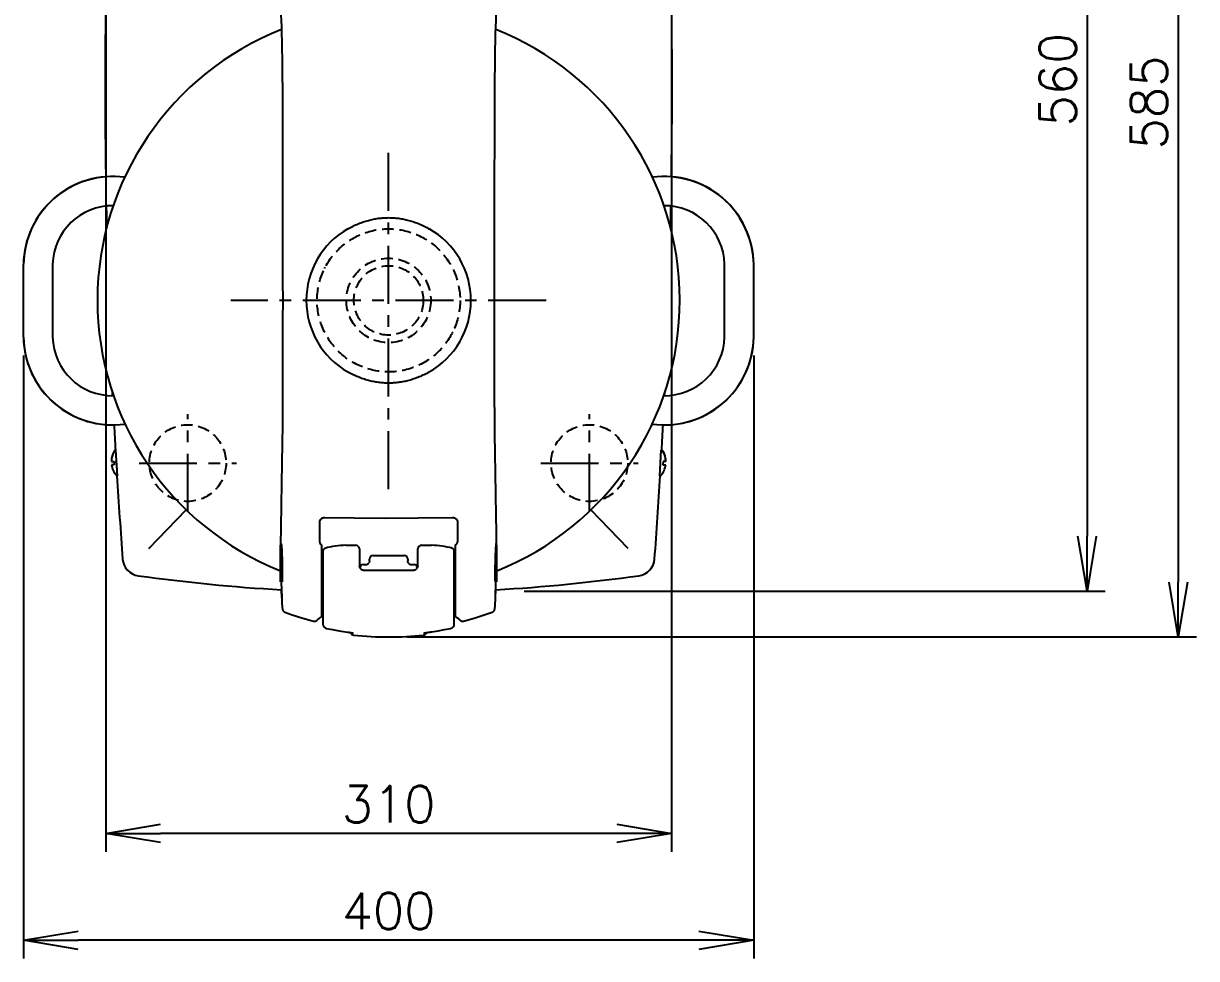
# Model space of a CAD drawing. Extents: x 230 to 4050, y 0 to 2754.
# Drawn here: x 799 to 1442, y 1637 to 2149 of the extents above; entities that cross this region are included whole.
import ezdxf

# ---------------------------------------------------------------- set-up
doc = ezdxf.new("R2010")
doc.units = 0
doc.header["$PDMODE"] = 3
doc.linetypes.add('CENTER', pattern=[50.8, 31.75, -6.35, 6.35, -6.35])
doc.linetypes.add('HIDDEN', pattern=[9.525, 6.35, -3.175])
doc.layers.get('0').update_dxf_attribs({"linetype": 'CONTINUOUS'})
doc.layers.get('DEFPOINTS').update_dxf_attribs({"linetype": 'CONTINUOUS'})
doc.layers.add('DANMEN', color=7, linetype='CONTINUOUS')
doc.layers.add('SUNPOU', color=7, linetype='CONTINUOUS')
doc.styles.get("Standard").update_dxf_attribs({"font": 'SIMPLEX.shx', "bigfont": 'extfont.shx'})
doc.dimstyles.get("Standard").update_dxf_attribs({"dimscale": 10, "dimtxt": 2, "dimasz": 3, "dimexe": 1, "dimexo": 1, "dimgap": 0.6, "dimtad": 3, "dimdec": 0, "dimzin": 0, "dimdsep": 46, "dimtxsty": 'STANDARD', "dimblk1": 'OPEN', "dimblk2": 'OPEN', "dimsah": 1, "dimcen": 1.5, "dimadec": 0, "dimazin": 0, "dimtfac": 1, "dimtdec": 0, "dimtmove": 0, "dimatfit": 0, "dimldrblk": 'DOTSMALL', "dimfxl": 1, "dimtvp": 1, "dimtolj": 1, "dimtzin": 0, "dimarcsym": 0})

# ---------------------------------------------------------------- blocks, each defined once
blk = doc.blocks.new('_OPEN')
at = {"color": 0, "linetype": 'ByBlock'}
for p, q in [((-1, 0.167), (0, 0)), ((0, 0), (-1, -0.167)), ((0, 0), (-1, 0))]:
    blk.add_line(p, q, dxfattribs=at)
blk = doc.blocks.new('*D31')
at = {"layer": 'DEFPOINTS', "color": 0}
for p in [(799.16, 1977.45), (1199.16, 1977.45), (799.16, 1647.29)]:
    blk.add_point(p, dxfattribs=at)
at = {"layer": 'SUNPOU', "color": 0, "lineweight": -2}
for p, q in [((799.16, 1967.45), (799.16, 1637.29)), ((1199.16, 1967.45), (1199.16, 1637.29)), ((1169.16, 1647.29), (829.16, 1647.29))]:
    blk.add_line(p, q, dxfattribs=at)
at = {"layer": 'SUNPOU', "color": 0, "lineweight": -2, "xscale": 30, "yscale": 30, "zscale": 30, "rotation": 180}
blk.add_blockref('_OPEN', (799.16, 1647.29), dxfattribs=at)
at = {"layer": 'SUNPOU', "color": 0, "lineweight": -2, "xscale": 30, "yscale": 30, "zscale": 30}
blk.add_blockref('_OPEN', (1199.16, 1647.29), dxfattribs=at)
at = {"layer": 'SUNPOU', "color": 0, "insert": (999.16, 1663.29), "char_height": 20, "attachment_point": 5}
blk.add_mtext('\\A1;400', dxfattribs=at)
blk = doc.blocks.new('_DotSmall')
at = {"color": 0, "linetype": 'ByBlock', "const_width": 0.5}
blk.add_lwpolyline([(-0.0625, 0, 1), (0.0625, 0, 1)], format="xyb", close=True, dxfattribs=at)
blk = doc.blocks.new('*D22')
at = {"layer": 'DEFPOINTS', "color": 0}
for p in [(1086.16, 2398.56), (999.16, 1813.36), (1431.7, 1813.36)]:
    blk.add_point(p, dxfattribs=at)
at = {"layer": 'SUNPOU', "color": 0, "lineweight": -2}
for p, q in [((1096.16, 2398.56), (1441.7, 2398.56)), ((1431.7, 2368.56), (1431.7, 1843.36)), ((1009.16, 1813.36), (1441.7, 1813.36))]:
    blk.add_line(p, q, dxfattribs=at)
at = {"layer": 'SUNPOU', "color": 0, "lineweight": -2, "xscale": 30, "yscale": 30, "zscale": 30}
for p, rotation in [((1431.7, 2398.56), 90), ((1431.7, 1813.36), 270)]:
    blk.add_blockref('_OPEN', p, dxfattribs=dict(at, rotation=rotation))
at = {"layer": 'SUNPOU', "color": 0, "insert": (1415.7, 2105.96), "char_height": 20, "attachment_point": 5, "rotation": 90}
blk.add_mtext('\\A1;585', dxfattribs=at)
blk = doc.blocks.new('*D11')
at = {"layer": 'DEFPOINTS', "color": 0}
for p in [(1086.16, 2398.56), (1063.38, 1838.45), (1381.7, 1838.45)]:
    blk.add_point(p, dxfattribs=at)
at = {"layer": 'SUNPOU', "color": 0, "lineweight": -2}
for p, q in [((1096.16, 2398.56), (1391.7, 2398.56)), ((1381.7, 2368.56), (1381.7, 1868.45)), ((1073.38, 1838.45), (1391.7, 1838.45))]:
    blk.add_line(p, q, dxfattribs=at)
at = {"layer": 'SUNPOU', "color": 0, "lineweight": -2, "xscale": 30, "yscale": 30, "zscale": 30}
for p, rotation in [((1381.7, 2398.56), 90), ((1381.7, 1838.45), 270)]:
    blk.add_blockref('_OPEN', p, dxfattribs=dict(at, rotation=rotation))
at = {"layer": 'SUNPOU', "color": 0, "insert": (1365.7, 2118.5), "char_height": 20, "attachment_point": 5, "rotation": 90}
blk.add_mtext('\\A1;560', dxfattribs=at)
blk = doc.blocks.new('*D17')
at = {"layer": 'DEFPOINTS', "color": 0}
for p in [(844.23, 2166.2), (1154.09, 2166.2), (844.23, 1705.76)]:
    blk.add_point(p, dxfattribs=at)
at = {"layer": 'SUNPOU', "color": 0, "lineweight": -2}
for p, q in [((844.23, 2156.2), (844.23, 1695.76)), ((1154.09, 2156.2), (1154.09, 1695.76)), ((1124.09, 1705.76), (874.23, 1705.76))]:
    blk.add_line(p, q, dxfattribs=at)
at = {"layer": 'SUNPOU', "color": 0, "lineweight": -2, "xscale": 30, "yscale": 30, "zscale": 30, "rotation": 180}
blk.add_blockref('_OPEN', (844.23, 1705.76), dxfattribs=at)
at = {"layer": 'SUNPOU', "color": 0, "lineweight": -2, "xscale": 30, "yscale": 30, "zscale": 30}
blk.add_blockref('_OPEN', (1154.09, 1705.76), dxfattribs=at)
at = {"layer": 'SUNPOU', "color": 0, "insert": (999.16, 1721.76), "char_height": 20, "attachment_point": 5}
blk.add_mtext('\\A1;310', dxfattribs=at)

msp = doc.modelspace()

# ---------------------------------------------------------------- linework, layer by layer
at = {"color": 2}
for p, q in [((941, 2108.39), (941.03, 2102.46)), ((941.03, 2102.51), (941.03, 2102.46)), ((1057.28, 2094.43), (1057.29, 2102.51)), ((1057.29, 2102.51), (1057.29, 2102.46)), ((941.07, 2049.63), (941.07, 2036.51)), ((1057.25, 2036.51), (1057.25, 2049.63)), ((799.16, 1977.45), (799.16, 2017.45)), ((815.16, 1977.45), (815.16, 2017.45)), ((1183.16, 1977.45), (1183.16, 2017.45)), ((1199.16, 1977.45), (1199.16, 2017.45)), ((941.07, 1958.74), (941.07, 1945.63)), ((1057.25, 1945.63), (1057.25, 1958.74)), ((847.99, 1945.45), (847.91, 1946.99)), ((1150.33, 1945.45), (1150.41, 1946.99)), ((849.53, 1915.61), (849.82, 1915.63)), ((850.64, 1901.65), (849.82, 1915.63)), ((1147.68, 1901.65), (1148.5, 1915.63)), ((1148.79, 1915.61), (1148.5, 1915.63)), ((847.3, 1909.34), (848.78, 1909.43)), ((848.78, 1909.43), (848.88, 1907.68)), ((1149.54, 1909.43), (1149.44, 1907.68)), ((1151.02, 1909.34), (1149.54, 1909.43)), ((848.88, 1907.68), (847.4, 1907.6)), ((1149.44, 1907.68), (1150.92, 1907.6)), ((850.35, 1901.64), (850.64, 1901.65)), ((1147.96, 1901.64), (1147.68, 1901.65)), ((867.91, 1861.81), (888.35, 1882.93)), ((1130.41, 1861.81), (1109.97, 1882.93)), ((940.18, 1876.42), (940.15, 1874.47)), ((1058.14, 1876.36), (1058.05, 1882.55)), ((940.15, 1874.47), (940.14, 1873.63)), ((1058.21, 1872.23), (1058.18, 1873.7)), ((939.98, 1863.95), (939.97, 1863.53)), ((940.45, 1863.53), (939.97, 1863.53)), ((939.97, 1843.53), (939.97, 1863.53)), ((962.66, 1824.57), (962.66, 1863.46)), ((975.65, 1863.53), (981.16, 1863.53)), ((1017.16, 1863.53), (1022.67, 1863.53)), ((1035.66, 1863.48), (1035.66, 1824.57)), ((1057.86, 1863.53), (1058.35, 1863.53)), ((1058.34, 1863.93), (1058.33, 1865.26)), ((1058.35, 1863.53), (1058.34, 1863.93)), ((1058.35, 1863.53), (1058.35, 1843.53)), ((963.16, 1860.42), (963.16, 1820.44)), ((983.16, 1861.53), (983.16, 1852.08)), ((990.66, 1857.94), (1007.66, 1857.94)), ((1015.16, 1852), (1015.16, 1861.53)), ((1035.16, 1820.44), (1035.16, 1860.42)), ((963.16, 1856.53), (962.66, 1856.53)), ((963.16, 1850.53), (962.66, 1850.53)), ((983.16, 1852.07), (983.15, 1852.1)), ((983.23, 1851.92), (983.23, 1851.92)), ((983.66, 1851.1), (983.66, 1851.53)), ((985.16, 1853.03), (986.66, 1853.03)), ((988.23, 1853.78), (988.23, 1853.79)), ((988.65, 1854.77), (988.64, 1854.73)), ((988.66, 1855), (988.66, 1855.94)), ((1009.66, 1855.94), (1009.66, 1855)), ((1009.66, 1854.96), (1009.66, 1855)), ((1010.09, 1853.79), (1010.09, 1853.78)), ((1011.66, 1853.03), (1013.16, 1853.03)), ((1014.66, 1851.53), (1014.66, 1851.1)), ((1015.12, 1851.99), (1015.09, 1851.92)), ((1015.09, 1851.92), (1015.09, 1851.92)), ((1015.17, 1852.11), (1015.16, 1852.08)), ((1035.16, 1856.53), (1035.66, 1856.53)), ((1035.16, 1850.53), (1035.66, 1850.53)), ((985.16, 1849.86), (1013.16, 1849.86)), ((940.83, 1843.53), (939.97, 1843.53)), ((1057.49, 1843.53), (1058.35, 1843.53)), ((958.11, 1822.02), (958.23, 1822)), ((959.41, 1822.12), (959.44, 1822.13)), ((959.44, 1822.13), (959.48, 1822.15)), ((959.92, 1822.43), (959.93, 1822.44)), ((959.92, 1822.43), (959.93, 1822.44)), ((960.02, 1822.52), (960.03, 1822.53)), ((960.03, 1822.53), (960.05, 1822.54)), ((960.05, 1822.54), (960.06, 1822.56)), ((960.06, 1822.56), (960.07, 1822.57)), ((960.07, 1822.57), (960.08, 1822.58)), ((960.08, 1822.58), (960.1, 1822.6)), ((960.1, 1822.6), (960.11, 1822.61)), ((960.11, 1822.61), (960.12, 1822.62)), ((960.12, 1822.62), (960.14, 1822.64)), ((960.14, 1822.64), (960.15, 1822.65)), ((960.15, 1822.65), (960.17, 1822.67)), ((960.17, 1822.67), (960.18, 1822.69)), ((1038.04, 1822.79), (1038.13, 1822.69)), ((1038.56, 1822.31), (1038.56, 1822.31)), ((1040.09, 1822), (1040.21, 1822.02)), ((972.04, 1816.74), (975.57, 1816.22)), ((1020.14, 1815.79), (1020.51, 1815.85))]:
    msp.add_line(p, q, dxfattribs=at)
at = {"color": 3}
for p, q in [((799.16, 1977.45), (799.16, 2017.45)), ((1199.16, 1977.45), (1199.16, 2017.45)), ((847.3, 1909.34), (848.78, 1909.43)), ((848.78, 1909.43), (848.88, 1907.68)), ((1149.54, 1909.43), (1149.44, 1907.68)), ((1151.02, 1909.34), (1149.54, 1909.43)), ((848.88, 1907.68), (847.4, 1907.6)), ((1149.44, 1907.68), (1150.92, 1907.6)), ((850.3, 1901.64), (850.37, 1901.64)), ((1148.02, 1901.64), (1147.94, 1901.64)), ((940.6, 1834.88), (940.47, 1839.17)), ((1057.72, 1834.88), (1057.85, 1839.17)), ((958.11, 1822.02), (958.23, 1822)), ((959.41, 1822.12), (959.44, 1822.13)), ((959.44, 1822.13), (959.48, 1822.15)), ((959.92, 1822.43), (959.93, 1822.44)), ((959.92, 1822.43), (959.93, 1822.44)), ((960.02, 1822.52), (960.03, 1822.53)), ((960.03, 1822.53), (960.05, 1822.54)), ((960.05, 1822.54), (960.06, 1822.56)), ((960.06, 1822.56), (960.07, 1822.57)), ((960.07, 1822.57), (960.08, 1822.58)), ((960.08, 1822.58), (960.1, 1822.6)), ((960.1, 1822.6), (960.11, 1822.61)), ((960.11, 1822.61), (960.12, 1822.62)), ((960.12, 1822.62), (960.14, 1822.64)), ((960.14, 1822.64), (960.15, 1822.65)), ((960.15, 1822.65), (960.17, 1822.67)), ((960.17, 1822.67), (960.18, 1822.69)), ((963.16, 1824.75), (963.16, 1820.44)), ((1035.16, 1820.44), (1035.16, 1824.75)), ((1038.04, 1822.79), (1038.13, 1822.69)), ((1038.56, 1822.31), (1038.56, 1822.31)), ((1040.09, 1822), (1040.21, 1822.02)), ((972.04, 1816.74), (975.57, 1816.22)), ((1020, 1815.76), (1020.51, 1815.85))]:
    msp.add_line(p, q, dxfattribs=at)
at = {"color": 2}
for points in [[(940.17, 2153.78), (940.31, 2150.82), (940.43, 2147.41), (940.55, 2143.64), (940.65, 2139.51), (940.73, 2135.05), (940.81, 2130.27), (940.87, 2125.19), (940.93, 2119.84), (940.97, 2114.23), (941, 2108.39)], [(1057.29, 2102.51), (1057.32, 2108.38), (1057.35, 2114.22), (1057.39, 2119.83), (1057.45, 2125.18), (1057.51, 2130.26), (1057.58, 2135.04), (1057.67, 2139.5), (1057.77, 2143.63), (1057.88, 2147.41), (1058.01, 2150.81), (1058.15, 2153.78)], [(941.03, 2102.46), (941.04, 2094.44), (941.05, 2086.44), (941.06, 2078.6), (941.06, 2070.96), (941.07, 2063.54), (941.07, 2056.38), (941.07, 2049.63)], [(1057.25, 2049.63), (1057.25, 2056.37), (1057.25, 2063.53), (1057.25, 2070.95), (1057.26, 2078.59), (1057.27, 2086.43), (1057.28, 2094.43)], [(941.07, 2036.51), (941.08, 2031.06), (941.09, 2024.89), (941.11, 2018.29)], [(1057.21, 2018.29), (1057.23, 2024.88), (1057.24, 2031.04), (1057.25, 2036.51)], [(941.11, 2018.29), (941.13, 2008.04), (941.14, 1997.63), (941.13, 1987.22), (941.11, 1976.96)], [(1057.21, 1976.96), (1057.18, 1987.21), (1057.18, 1997.62), (1057.18, 2008.03), (1057.21, 2018.29)], [(941.11, 1976.96), (941.09, 1970.37), (941.08, 1964.21), (941.07, 1958.74)], [(1057.25, 1958.74), (1057.24, 1964.2), (1057.23, 1970.36), (1057.21, 1976.96)], [(941.07, 1945.63), (941.07, 1941.42), (941.05, 1936.82), (941.02, 1932), (940.97, 1927), (940.91, 1921.86), (940.84, 1916.59), (940.75, 1911.22), (940.66, 1905.75), (940.57, 1900.16), (940.47, 1894.45), (940.36, 1888.6), (940.26, 1882.56), (940.18, 1876.42)], [(1058.05, 1882.55), (1057.96, 1888.59), (1057.85, 1894.44), (1057.75, 1900.15), (1057.66, 1905.74), (1057.56, 1911.21), (1057.48, 1916.58), (1057.41, 1921.85), (1057.35, 1926.99), (1057.3, 1931.99), (1057.27, 1936.81), (1057.25, 1941.41), (1057.25, 1945.63)], [(961.44, 1876.13), (961.45, 1876.17), (961.45, 1876.28), (961.45, 1876.33)], [(961.45, 1876.33), (961.5, 1876.67), (961.61, 1877.06), (961.76, 1877.42), (961.97, 1877.75), (962.22, 1878.04), (962.5, 1878.29), (962.82, 1878.5), (963.16, 1878.65), (963.52, 1878.76), (963.89, 1878.81), (964.19, 1878.82)], [(964.19, 1878.82), (980.25, 1878.55), (997.36, 1878.44), (1015.35, 1878.52), (1034.12, 1878.82)], [(1034.12, 1878.82), (1034.41, 1878.81), (1034.78, 1878.76), (1035.15, 1878.65), (1035.49, 1878.5), (1035.81, 1878.3), (1036.09, 1878.05), (1036.34, 1877.76), (1036.55, 1877.43), (1036.71, 1877.07), (1036.82, 1876.67), (1036.87, 1876.33)], [(1036.87, 1876.33), (1036.87, 1876.28), (1036.87, 1876.17), (1036.87, 1876.12)], [(1058.18, 1873.7), (1058.17, 1874.46), (1058.14, 1876.36)], [(940.14, 1873.63), (940.11, 1872.24), (940.08, 1870.78), (940.06, 1869.39), (940.03, 1868.03), (940, 1866.67), (939.99, 1865.28), (939.98, 1863.95)], [(961.45, 1866.01), (961.45, 1870.57), (961.44, 1876.13)], [(1036.87, 1876.12), (1036.87, 1870.57), (1036.87, 1866.05)], [(1058.33, 1865.26), (1058.31, 1866.65), (1058.29, 1868.02), (1058.26, 1869.38), (1058.23, 1870.77), (1058.21, 1872.23)], [(962.66, 1863.46), (962.34, 1863.77), (962.09, 1864.06), (961.89, 1864.37), (961.73, 1864.68), (961.61, 1864.99), (961.53, 1865.3), (961.47, 1865.6), (961.45, 1865.88), (961.45, 1866.01)], [(1036.87, 1866.05), (1036.87, 1865.92), (1036.84, 1865.64), (1036.79, 1865.34), (1036.71, 1865.03), (1036.59, 1864.72), (1036.43, 1864.4), (1036.23, 1864.1), (1035.99, 1863.8), (1035.71, 1863.53), (1035.66, 1863.48)], [(983.23, 1851.92), (983.2, 1851.99), (983.16, 1852.07)], [(985.16, 1849.86), (985.01, 1849.87), (984.82, 1849.91), (984.64, 1849.98), (984.49, 1850.07), (984.35, 1850.18), (984.23, 1850.3), (984.11, 1850.43), (984, 1850.58), (983.89, 1850.73), (983.78, 1850.9), (983.67, 1851.07), (983.57, 1851.25), (983.46, 1851.44), (983.36, 1851.64), (983.27, 1851.83), (983.23, 1851.92)], [(988.64, 1854.73), (988.58, 1854.45), (988.44, 1854.1), (988.23, 1853.78)], [(988.66, 1855), (988.66, 1854.95), (988.65, 1854.77)], [(1009.68, 1854.73), (1009.67, 1854.78), (1009.66, 1854.96)], [(1010.09, 1853.78), (1009.88, 1854.1), (1009.74, 1854.46), (1009.68, 1854.73)], [(1015.09, 1851.92), (1015.05, 1851.82), (1014.96, 1851.63), (1014.85, 1851.44), (1014.75, 1851.25), (1014.64, 1851.07), (1014.53, 1850.89), (1014.42, 1850.73), (1014.32, 1850.57), (1014.2, 1850.43), (1014.09, 1850.3), (1013.97, 1850.18), (1013.83, 1850.07), (1013.67, 1849.98), (1013.49, 1849.91), (1013.31, 1849.87), (1013.16, 1849.86)], [(1015.16, 1852.08), (1015.15, 1852.07), (1015.12, 1851.99)], [(940.35, 1843.53), (940.36, 1843.31), (940.6, 1834.88)], [(1057.72, 1834.88), (1057.96, 1843.35), (1057.96, 1843.53)], [(940.6, 1834.88), (940.63, 1833.95), (940.67, 1832.98), (940.7, 1832.23)], [(940.7, 1832.23), (940.71, 1832.05), (940.72, 1831.77), (940.73, 1831.5), (940.75, 1831.24), (940.77, 1830.99), (940.78, 1830.75), (940.8, 1830.52), (940.82, 1830.3), (940.84, 1830.09), (940.85, 1829.89), (940.87, 1829.7), (940.89, 1829.53), (940.91, 1829.36), (940.93, 1829.21), (940.95, 1829.07), (940.97, 1828.94), (940.99, 1828.81), (941.01, 1828.7)], [(1057.3, 1828.68), (1057.32, 1828.79), (1057.34, 1828.91), (1057.36, 1829.04), (1057.38, 1829.18), (1057.4, 1829.34), (1057.42, 1829.5), (1057.44, 1829.68), (1057.46, 1829.86), (1057.48, 1830.06), (1057.5, 1830.27), (1057.52, 1830.5), (1057.53, 1830.73), (1057.55, 1830.97), (1057.57, 1831.22), (1057.58, 1831.49), (1057.6, 1831.76), (1057.61, 1832.04), (1057.62, 1832.23)], [(1057.62, 1832.23), (1057.65, 1832.97), (1057.69, 1833.94), (1057.72, 1834.88)], [(941.01, 1828.7), (941.03, 1828.59), (941.06, 1828.49), (941.08, 1828.39), (941.11, 1828.28), (941.15, 1828.16), (941.21, 1828.02), (941.3, 1827.86), (941.4, 1827.69), (941.54, 1827.52), (941.7, 1827.35), (941.89, 1827.2), (942.1, 1827.07), (942.35, 1826.96)], [(942.35, 1826.96), (946.32, 1825.55), (952.25, 1823.66), (958.11, 1822.02)], [(1040.21, 1822.02), (1046.08, 1823.66), (1052.01, 1825.56), (1055.97, 1826.96)], [(1055.97, 1826.96), (1056.09, 1827.01), (1056.3, 1827.12), (1056.48, 1827.24), (1056.65, 1827.38), (1056.79, 1827.53), (1056.91, 1827.69), (1057.01, 1827.84), (1057.09, 1827.99), (1057.16, 1828.13), (1057.2, 1828.26), (1057.23, 1828.37), (1057.26, 1828.47), (1057.28, 1828.57), (1057.3, 1828.68)], [(958.23, 1822), (958.56, 1821.96), (958.89, 1821.98), (959.22, 1822.05), (959.41, 1822.12)], [(959.48, 1822.15), (959.51, 1822.16), (959.53, 1822.18), (959.56, 1822.19), (959.58, 1822.2), (959.6, 1822.21), (959.62, 1822.23), (959.64, 1822.24), (959.66, 1822.25), (959.68, 1822.26), (959.7, 1822.27), (959.72, 1822.28), (959.74, 1822.3), (959.76, 1822.31), (959.77, 1822.32), (959.79, 1822.33), (959.8, 1822.34), (959.82, 1822.35), (959.83, 1822.36), (959.85, 1822.37), (959.86, 1822.38), (959.87, 1822.39), (959.89, 1822.4), (959.9, 1822.41), (959.92, 1822.43)], [(959.93, 1822.44), (959.94, 1822.45), (959.95, 1822.46), (959.96, 1822.46), (959.97, 1822.47), (959.98, 1822.48), (959.98, 1822.49), (959.99, 1822.49), (960, 1822.5), (960.01, 1822.51), (960.02, 1822.52)], [(960.18, 1822.69), (960.23, 1822.74), (960.28, 1822.8), (960.35, 1822.87), (960.42, 1822.95), (960.5, 1823.03), (960.58, 1823.11), (960.67, 1823.19), (960.76, 1823.28), (960.85, 1823.36), (960.95, 1823.45), (961.05, 1823.54), (961.16, 1823.62), (961.27, 1823.71), (961.38, 1823.79), (961.49, 1823.87), (961.61, 1823.96), (961.73, 1824.04), (961.85, 1824.12), (961.97, 1824.2), (962.1, 1824.27), (962.23, 1824.35), (962.36, 1824.42), (962.5, 1824.49), (962.63, 1824.56), (962.66, 1824.57)], [(1035.66, 1824.57), (1035.77, 1824.52), (1035.99, 1824.4), (1036.2, 1824.28), (1036.41, 1824.16), (1036.61, 1824.02), (1036.81, 1823.89), (1037, 1823.75), (1037.18, 1823.61), (1037.35, 1823.46), (1037.51, 1823.32), (1037.66, 1823.18), (1037.8, 1823.04), (1037.93, 1822.91), (1038.04, 1822.79)], [(1038.13, 1822.69), (1038.31, 1822.51), (1038.56, 1822.31)], [(1038.56, 1822.31), (1038.84, 1822.15), (1039.14, 1822.03), (1039.46, 1821.97), (1039.78, 1821.96), (1040.09, 1822)], [(965.16, 1817.99), (968.51, 1817.35), (972.04, 1816.74)], [(975.57, 1816.22), (976.69, 1816.03), (977.3, 1815.93), (977.81, 1815.85)], [(977.81, 1815.85), (978.11, 1815.8), (978.28, 1815.77), (978.45, 1815.74), (978.6, 1815.71), (978.75, 1815.68), (978.88, 1815.66), (979, 1815.63), (979.11, 1815.61), (979.21, 1815.59), (979.29, 1815.57)], [(978.32, 1815.76), (978.45, 1815.46), (978.63, 1815.18), (978.86, 1814.94), (979.12, 1814.73), (979.42, 1814.58), (979.73, 1814.47), (979.98, 1814.43)], [(979.29, 1815.57), (979.36, 1815.56), (979.41, 1815.54), (979.44, 1815.54), (979.45, 1815.53)], [(1018.33, 1814.43), (1018.58, 1814.47), (1018.9, 1814.58), (1019.19, 1814.73), (1019.46, 1814.93), (1019.68, 1815.18), (1019.87, 1815.46), (1020, 1815.76)], [(1018.86, 1815.53), (1018.87, 1815.53), (1018.89, 1815.54), (1018.93, 1815.55)], [(1018.93, 1815.55), (1019, 1815.57), (1019.08, 1815.58), (1019.19, 1815.61), (1019.31, 1815.63), (1019.44, 1815.66), (1019.6, 1815.69), (1019.76, 1815.72), (1019.95, 1815.75), (1020.14, 1815.79)], [(1020.51, 1815.85), (1021.05, 1815.94), (1021.68, 1816.04), (1022.31, 1816.14), (1022.75, 1816.22)], [(1022.75, 1816.22), (1026.28, 1816.74), (1029.82, 1817.35), (1033.15, 1817.99)]]:
    msp.add_lwpolyline(points, dxfattribs=at)
at = {"color": 3}
for points in [[(940.6, 1834.88), (940.63, 1833.95), (940.67, 1832.98), (940.7, 1832.23)], [(940.7, 1832.23), (940.71, 1832.05), (940.72, 1831.77), (940.73, 1831.5), (940.75, 1831.24), (940.77, 1830.99), (940.78, 1830.75), (940.8, 1830.52), (940.82, 1830.3), (940.84, 1830.09), (940.85, 1829.89), (940.87, 1829.7), (940.89, 1829.53), (940.91, 1829.36), (940.93, 1829.21), (940.95, 1829.07), (940.97, 1828.94), (940.99, 1828.81), (941.01, 1828.7)], [(1057.3, 1828.68), (1057.32, 1828.79), (1057.34, 1828.91), (1057.36, 1829.04), (1057.38, 1829.18), (1057.4, 1829.34), (1057.42, 1829.5), (1057.44, 1829.68), (1057.46, 1829.86), (1057.48, 1830.06), (1057.5, 1830.27), (1057.52, 1830.5), (1057.53, 1830.73), (1057.55, 1830.97), (1057.57, 1831.22), (1057.58, 1831.49), (1057.6, 1831.76), (1057.61, 1832.04), (1057.62, 1832.23)], [(1057.62, 1832.23), (1057.65, 1832.97), (1057.69, 1833.94), (1057.72, 1834.88)], [(941.01, 1828.7), (941.03, 1828.59), (941.06, 1828.49), (941.08, 1828.39), (941.11, 1828.28), (941.15, 1828.16), (941.21, 1828.02), (941.3, 1827.86), (941.4, 1827.69), (941.54, 1827.52), (941.7, 1827.35), (941.89, 1827.2), (942.1, 1827.07), (942.35, 1826.96)], [(942.35, 1826.96), (946.32, 1825.55), (952.25, 1823.66), (958.11, 1822.02)], [(1040.21, 1822.02), (1046.08, 1823.66), (1052.01, 1825.56), (1055.97, 1826.96)], [(1055.97, 1826.96), (1056.09, 1827.01), (1056.3, 1827.12), (1056.48, 1827.24), (1056.65, 1827.38), (1056.79, 1827.53), (1056.91, 1827.69), (1057.01, 1827.84), (1057.09, 1827.99), (1057.16, 1828.13), (1057.2, 1828.26), (1057.23, 1828.37), (1057.26, 1828.47), (1057.28, 1828.57), (1057.3, 1828.68)], [(958.23, 1822), (958.56, 1821.96), (958.89, 1821.98), (959.22, 1822.05), (959.41, 1822.12)], [(959.48, 1822.15), (959.51, 1822.16), (959.53, 1822.18), (959.56, 1822.19), (959.58, 1822.2), (959.6, 1822.21), (959.62, 1822.23), (959.64, 1822.24), (959.66, 1822.25), (959.68, 1822.26), (959.7, 1822.27), (959.72, 1822.28), (959.74, 1822.3), (959.76, 1822.31), (959.77, 1822.32), (959.79, 1822.33), (959.8, 1822.34), (959.82, 1822.35), (959.83, 1822.36), (959.85, 1822.37), (959.86, 1822.38), (959.87, 1822.39), (959.89, 1822.4), (959.9, 1822.41), (959.92, 1822.43)], [(959.93, 1822.44), (959.94, 1822.45), (959.95, 1822.46), (959.96, 1822.46), (959.97, 1822.47), (959.98, 1822.48), (959.98, 1822.49), (959.99, 1822.49), (960, 1822.5), (960.01, 1822.51), (960.02, 1822.52)], [(960.18, 1822.69), (960.23, 1822.74), (960.28, 1822.8), (960.35, 1822.87), (960.42, 1822.95), (960.5, 1823.03), (960.58, 1823.11), (960.67, 1823.19), (960.76, 1823.28), (960.85, 1823.36), (960.95, 1823.45), (961.05, 1823.54), (961.16, 1823.62), (961.27, 1823.71), (961.38, 1823.79), (961.49, 1823.87), (961.61, 1823.96), (961.73, 1824.04), (961.85, 1824.12), (961.97, 1824.2), (962.1, 1824.27), (962.23, 1824.35), (962.36, 1824.42), (962.5, 1824.49), (962.63, 1824.56), (962.66, 1824.57)], [(1035.66, 1824.57), (1035.77, 1824.52), (1035.99, 1824.4), (1036.2, 1824.28), (1036.41, 1824.16), (1036.61, 1824.02), (1036.81, 1823.89), (1037, 1823.75), (1037.18, 1823.61), (1037.35, 1823.46), (1037.51, 1823.32), (1037.66, 1823.18), (1037.8, 1823.04), (1037.93, 1822.91), (1038.04, 1822.79)], [(1038.13, 1822.69), (1038.31, 1822.51), (1038.56, 1822.31)], [(1038.56, 1822.31), (1038.84, 1822.15), (1039.14, 1822.03), (1039.46, 1821.97), (1039.78, 1821.96), (1040.09, 1822)], [(965.16, 1817.99), (968.51, 1817.35), (972.04, 1816.74)], [(975.57, 1816.22), (976.69, 1816.03), (977.3, 1815.93), (977.81, 1815.85)], [(977.81, 1815.85), (978.11, 1815.8), (978.28, 1815.77), (978.32, 1815.76)], [(978.32, 1815.76), (978.45, 1815.46), (978.63, 1815.18), (978.86, 1814.94), (979.12, 1814.73), (979.42, 1814.58), (979.73, 1814.47), (979.98, 1814.43)], [(1018.33, 1814.43), (1018.58, 1814.47), (1018.9, 1814.58), (1019.19, 1814.73), (1019.46, 1814.93), (1019.68, 1815.18), (1019.87, 1815.46), (1020, 1815.76)], [(1020.51, 1815.85), (1021.05, 1815.94), (1021.68, 1816.04), (1022.31, 1816.14), (1022.75, 1816.22)], [(1022.75, 1816.22), (1026.28, 1816.74), (1029.82, 1817.35), (1033.15, 1817.99)]]:
    msp.add_lwpolyline(points, dxfattribs=at)
at = {"color": 2, "linetype": 'HIDDEN'}
for radius in [39.16, 23.1, 19]:
    msp.add_circle((999.16, 1997.63), radius, dxfattribs=at)
at = {"color": 2}
for centre, radius, start, end in [((4380.63, 2115.65), 3536.76, 176.55937, 180.81592), ((-2382.32, 2115.65), 3536.76, 359.18408, 3.44063), ((999.16, 1997.63), 159.5, 111.58858, 248.21214), ((999.16, 1997.63), 159.5, 291.78787, 68.41143), ((847.99, 2016.63), 48.84, 82.21693, 179.03661), ((1150.33, 2016.63), 48.84, 0.96337, 97.78668), ((848.01, 2016.59), 32.87, 89.46958, 178.492), ((4363.39, 2115.59), 3519.52, 181.08017, 181.27056), ((1150.3, 2016.59), 32.87, 1.50801, 90.52916), ((-2365.07, 2115.59), 3519.52, 358.72944, 358.91983), ((999.16, 1997.63), 45.08, 119.57673, 240.42324), ((999.16, 1997.63), 45.08, 299.57673, 60.42324), ((944.6, 2029.13), 24, 333.92666, 336.03125), ((1053.72, 2029.13), 24, 203.96875, 206.0618), ((944.6, 2029.13), 24, 323.96875, 326.06104), ((1053.72, 1966.13), 24, 143.96875, 146.06104), ((847.99, 1978.27), 48.84, 180.96228, 277.97406), ((848.01, 1978.32), 32.87, 181.50638, 270.69044), ((944.6, 1966.13), 24, 23.96875, 26.0618), ((1150.33, 1978.27), 48.84, 262.02485, 359.03772), ((1150.31, 1978.32), 32.87, 269.31512, 358.49357), ((999.16, 1934.63), 24, 83.96875, 85.94185), ((4033.1, 2097.31), 3188.72, 183.01581, 183.26658), ((-2034.78, 2097.31), 3188.72, 356.73342, 356.98419), ((858.56, 1909.28), 11.26, 147.43651, 179.66434), ((849.56, 1915.03), 0.583, 93.38931, 148.01277), ((1148.76, 1915.03), 0.583, 31.98723, 86.61069), ((1139.76, 1909.28), 11.26, 0.33566, 32.56349), ((858.96, 1909.16), 11.67, 187.69053, 218.76585), ((1139.36, 1909.16), 11.67, 321.23415, 352.30947), ((850.32, 1902.22), 0.583, 218.76585, 273.38931), ((4488.77, 2124.45), 3645.21, 183.50442, 184.22446), ((-2490.45, 2124.45), 3645.21, 355.77554, 356.49558), ((1148, 1902.22), 0.583, 266.61069, 321.23415), ((975.65, 1823.53), 40, 90, 106.58601), ((981.16, 1861.53), 2, 360, 90), ((1017.16, 1861.53), 2, 90, 180), ((1022.67, 1823.53), 40, 73.41399, 90), ((964.66, 1860.42), 1.5, 106.58601, 180), ((990.66, 1855.94), 2, 90, 180.00001), ((1007.66, 1855.94), 2, 359.99999, 90), ((1033.66, 1860.42), 1.5, 0, 73.41399), ((863.42, 1856.8), 10, 184.9553, 262.12265), ((985.16, 1851.53), 1.5, 90, 180.00007), ((986.66, 1855.03), 2, 270, 321.70207), ((1011.66, 1855.03), 2, 218.28306, 270), ((1013.16, 1851.53), 1.5, 359.99993, 90), ((1134.9, 1856.8), 10, 277.87735, 355.0447), ((999.16, 2837.45), 1000, 262.11947, 266.63561), ((999.16, 2837.45), 1000, 273.36439, 277.88053), ((999.16, 1997.63), 159.5, 256.76938, 256.95344), ((999.16, 2837.45), 1000, 267.90815, 267.93683), ((999.16, 2837.45), 1000, 272.06317, 272.09185), ((999.16, 1997.63), 159.5, 283.04656, 283.23062), ((965.66, 1820.44), 2.5, 180, 258.58447), ((1032.66, 1820.44), 2.5, 281.41553, 0), ((980.2, 1817.36), 2, 244.46459, 244.72349), ((980.21, 1817.36), 2, 244.72409, 247.5994), ((980.21, 1817.37), 2, 247.59914, 263.62292), ((999.16, 1985.78), 172.43, 263.615, 276.385), ((1018.11, 1817.37), 2, 276.37708, 292.25136), ((1018.11, 1817.36), 2, 292.25106, 295.27584), ((1018.11, 1817.36), 2, 295.27649, 295.53128)]:
    msp.add_arc(centre, radius, start, end, dxfattribs=at)
at = {"color": 3}
for centre, radius, start, end in [((4380.62, 2115.65), 3536.75, 176.55936, 180.81593), ((-2382.3, 2115.65), 3536.75, 359.18407, 3.44064), ((848.03, 2016.56), 48.88, 94.45709, 178.95568), ((1150.28, 2016.55), 48.88, 1.05881, 83.67991), ((848.01, 1978.31), 48.86, 181.00604, 270.92005), ((1150.3, 1978.31), 48.86, 270.0255, 358.98757), ((4033.1, 2097.31), 3188.72, 183.01581, 183.26658), ((-2034.78, 2097.31), 3188.72, 356.73342, 356.98419), ((858.56, 1909.28), 11.27, 150.71389, 179.65725), ((858.42, 1909.35), 11.11, 147.30213, 150.7196), ((849.56, 1915.03), 0.585, 90.58591, 146.10492), ((1148.76, 1915.03), 0.585, 33.89508, 89.41409), ((1139.89, 1909.35), 11.11, 29.2804, 32.69787), ((1139.76, 1909.28), 11.27, 0.34275, 29.28611), ((858.96, 1909.16), 11.67, 187.69053, 218.76585), ((1139.36, 1909.16), 11.67, 321.23415, 352.30947), ((850.32, 1902.22), 0.588, 218.98851, 267.36053), ((4488.77, 2124.45), 3645.21, 183.50442, 184.22446), ((-2490.45, 2124.45), 3645.21, 355.77554, 356.49558), ((1148, 1902.22), 0.588, 272.63947, 321.01149), ((863.42, 1856.8), 10, 184.9553, 262.12265), ((1134.9, 1856.8), 10, 277.87735, 355.0447), ((999.16, 2837.45), 1000, 262.11947, 266.63561), ((999.16, 2837.45), 1000, 273.36439, 277.88053), ((963.96, 1821.66), 3.19, 104.54566, 114.07725), ((965.66, 1820.44), 2.5, 180, 258.58447), ((1032.66, 1820.44), 2.5, 281.41553, 0), ((1034.36, 1821.66), 3.19, 65.92275, 75.45434), ((999.16, 1985.78), 172.43, 263.615, 276.385)]:
    msp.add_arc(centre, radius, start, end, dxfattribs=at)
at = {"color": 2}
for points, knots in [([(976.91, 2036.83), (977.82, 2037.35), (979.65, 2038.31), (982.44, 2039.57), (985.24, 2040.62), (988.04, 2041.47), (990.84, 2042.12), (993.62, 2042.59), (996.4, 2042.86), (998.24, 2042.92), (999.16, 2042.92)], [0, 0, 0, 0, 3.136486, 6.194111, 9.178542, 12.101979, 14.970256, 17.789708, 20.573911, 23.324787, 23.324787, 23.324787, 23.324787]), ([(999.16, 2042.92), (1000.08, 2042.92), (1001.92, 2042.86), (1004.7, 2042.59), (1007.48, 2042.12), (1010.28, 2041.47), (1013.08, 2040.62), (1015.88, 2039.57), (1018.67, 2038.31), (1020.5, 2037.35), (1021.41, 2036.83)], [0, 0, 0, 0, 2.750772, 5.534926, 8.354358, 11.222652, 14.146117, 17.13059, 20.188268, 23.324798, 23.324798, 23.324798, 23.324798]), ([(999.16, 1952.33), (998.24, 1952.33), (996.4, 1952.39), (993.62, 1952.67), (990.84, 1953.13), (988.04, 1953.79), (985.24, 1954.64), (982.44, 1955.69), (979.65, 1956.94), (977.82, 1957.91), (976.91, 1958.42)], [0, 0, 0, 0, 2.750772, 5.534926, 8.354358, 11.222652, 14.146117, 17.13059, 20.188268, 23.324798, 23.324798, 23.324798, 23.324798]), ([(1021.41, 1958.42), (1020.5, 1957.91), (1018.67, 1956.94), (1015.88, 1955.69), (1013.08, 1954.64), (1010.28, 1953.79), (1007.48, 1953.13), (1004.7, 1952.67), (1001.92, 1952.39), (1000.08, 1952.33), (999.16, 1952.33)], [0, 0, 0, 0, 3.136486, 6.194111, 9.178542, 12.101979, 14.970256, 17.789708, 20.573911, 23.324787, 23.324787, 23.324787, 23.324787]), ([(940.18, 1863.53), (940.18, 1863.57), (940.19, 1863.72), (940.2, 1863.97), (940.25, 1864.13), (940.26, 1864.32), (940.3, 1864.3), (940.31, 1864.3)], [0, 0, 0, 0, 0.1203992, 0.4623881, 0.6851196, 0.7887593, 0.8035164, 0.8035164, 0.8035164, 0.8035164]), ([(940.31, 1864.3), (940.32, 1864.29), (940.37, 1864.24), (940.38, 1864.07), (940.43, 1863.81), (940.47, 1863.41), (940.51, 1862.9), (940.55, 1862.29), (940.59, 1861.58), (940.64, 1860.79), (940.67, 1859.91), (940.71, 1858.96), (940.75, 1857.95), (940.78, 1856.89), (940.81, 1855.79), (940.84, 1854.66), (940.86, 1853.91), (940.86, 1853.53)], [0, 0, 0, 0, 0.036436, 0.196895, 0.477282, 0.875265, 1.384316, 1.998951, 2.711283, 3.514862, 4.397117, 5.348087, 6.35975, 7.425786, 8.532197, 9.663874, 10.804035, 10.804035, 10.804035, 10.804035]), ([(1058.01, 1864.3), (1058, 1864.29), (1057.95, 1864.24), (1057.94, 1864.07), (1057.89, 1863.81), (1057.85, 1863.41), (1057.81, 1862.9), (1057.77, 1862.29), (1057.72, 1861.58), (1057.68, 1860.79), (1057.64, 1859.91), (1057.61, 1858.96), (1057.57, 1857.95), (1057.54, 1856.89), (1057.51, 1855.79), (1057.48, 1854.66), (1057.46, 1853.91), (1057.46, 1853.53)], [0, 0, 0, 0, 0.036434, 0.196891, 0.477277, 0.875258, 1.384309, 1.998944, 2.711275, 3.514854, 4.39711, 5.348081, 6.359745, 7.425782, 8.532194, 9.663872, 10.804035, 10.804035, 10.804035, 10.804035]), ([(1058.14, 1863.53), (1058.14, 1863.57), (1058.13, 1863.72), (1058.11, 1863.97), (1058.07, 1864.13), (1058.06, 1864.32), (1058.02, 1864.3), (1058.01, 1864.3)], [0, 0, 0, 0, 0.12039, 0.462382, 0.6851163, 0.7887584, 0.8035161, 0.8035161, 0.8035161, 0.8035161]), ([(940.86, 1853.53), (940.87, 1853.15), (940.88, 1852.39), (940.9, 1851.27), (940.91, 1850.17), (940.92, 1849.11), (940.93, 1848.1), (940.93, 1847.15), (940.92, 1846.27), (940.91, 1845.48), (940.9, 1844.79), (940.88, 1844.2), (940.85, 1843.79), (940.84, 1843.58), (940.84, 1843.53)], [0, 0, 0, 0, 1.139903, 2.267213, 3.368724, 4.431636, 5.446153, 6.403371, 7.285643, 8.077211, 8.773591, 9.367747, 9.846712, 10.002323, 10.002323, 10.002323, 10.002323]), ([(1057.46, 1853.53), (1057.45, 1853.15), (1057.43, 1852.39), (1057.42, 1851.27), (1057.4, 1850.18), (1057.4, 1849.12), (1057.39, 1848.11), (1057.39, 1847.16), (1057.4, 1846.28), (1057.41, 1845.49), (1057.42, 1844.8), (1057.44, 1844.21), (1057.46, 1843.79), (1057.48, 1843.58), (1057.48, 1843.53)], [0, 0, 0, 0, 1.137572, 2.262799, 3.362346, 4.423403, 5.436048, 6.391829, 7.273444, 8.06533, 8.762795, 9.358937, 9.840479, 10.002326, 10.002326, 10.002326, 10.002326])]:
    msp.add_open_spline(points, degree=3, knots=knots, dxfattribs=at)
at = {"layer": 'DANMEN', "color": 2, "linetype": 'CENTER'}
for p, q in [((999.16, 1894.23), (999.16, 2083.95)), ((1085.48, 1997.63), (912.83, 1997.63)), ((889.16, 1881.86), (889.16, 1935.26)), ((1109.16, 1881.86), (1109.16, 1935.26)), ((862.46, 1908.56), (915.86, 1908.56)), ((1082.46, 1908.56), (1135.86, 1908.56))]:
    msp.add_line(p, q, dxfattribs=at)
at = {"layer": 'DANMEN', "color": 4, "linetype": 'HIDDEN'}
for centre in [(889.16, 1908.56), (1109.16, 1908.56)]:
    msp.add_circle(centre, 20.99, dxfattribs=at)

# ---------------------------------------------------------------- dimensions: what is measured, and where the dimension line sits
at = {"layer": 'SUNPOU'}
for base, p2, picture, middle in [((1431.7, 1813.36), (999.16, 1813.36), '*D22', (1415.7, 2105.96)), ((1381.7, 1838.45), (1063.38, 1838.45), '*D11', (1365.7, 2118.5))]:
    dim = msp.add_linear_dim(base=base, p1=(1086.16, 2398.56), p2=p2, angle=90, dimstyle='STANDARD', dxfattribs=at)
    dim.commit()
    dim.dimension.update_dxf_attribs({"geometry": picture, "text_midpoint": middle})
for base, p1, p2, picture, middle in [((844.23, 1705.76), (1154.09, 2166.2), (844.23, 2166.2), '*D17', (999.16, 1721.76)), ((799.16, 1647.29), (1199.16, 1977.45), (799.16, 1977.45), '*D31', (999.16, 1663.29))]:
    dim = msp.add_linear_dim(base=base, p1=p1, p2=p2, dimstyle='STANDARD', dxfattribs=at)
    dim.commit()
    dim.dimension.update_dxf_attribs({"geometry": picture, "text_midpoint": middle})

doc.saveas('drawing.dxf')
